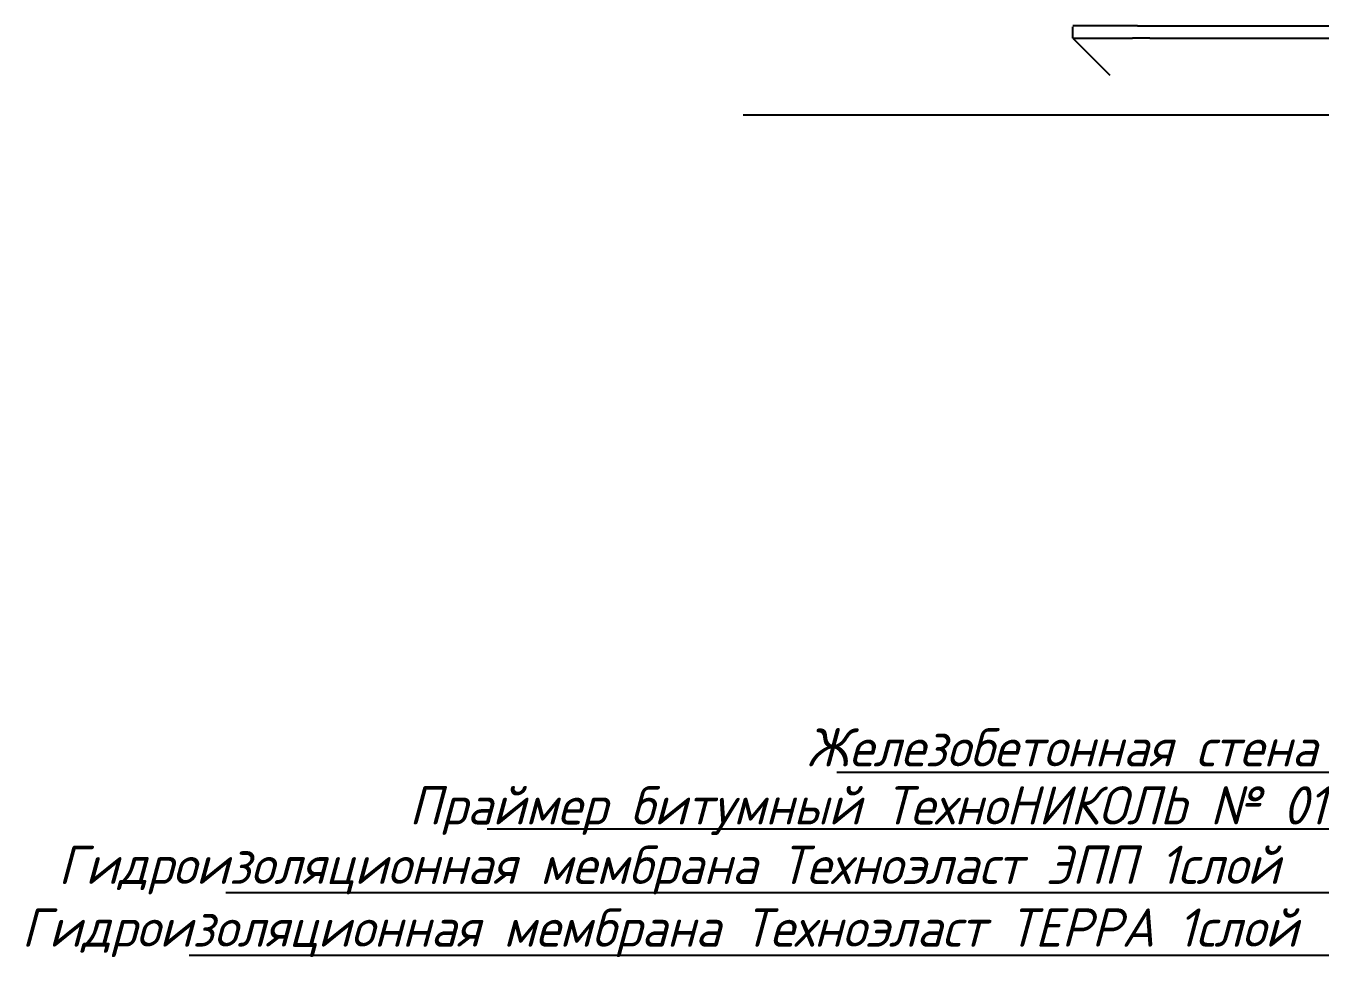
# Model space of a CAD drawing. Header units: millimetres. Extents: x 578 to 1029, y 98 to 264.
# Drawn here: x 696.165 to 697.299, y 146.923 to 147.74 of the extents above; entities that cross this region are included whole.
import ezdxf

# ---------------------------------------------------------------- set-up
doc = ezdxf.new("R2010")
doc.units = ezdxf.units.MM
doc.layers.add('ДнищеЛотков', color=7, linetype='Continuous', lineweight=30)
doc.styles.add('GOST-2.304_Type-B_italic', font='GOST_Common Italic.ttf')

msp = doc.modelspace()

# ---------------------------------------------------------------- linework, layer by layer
at = {"color": 0, "linetype": 'Continuous'}
for points in [[(697.139, 147.7397), (697.0824, 147.7397)], [(697.0824, 147.7289), (697.0824, 147.7389)], [(697.139, 147.7397), (697.4861, 147.7397)], [(697.0824, 147.7289), (697.1345, 147.7289)], [(697.0824, 147.7289), (697.1149, 147.6964)], [(697.1499, 147.7289), (697.1345, 147.7289)], [(697.1499, 147.7289), (697.4861, 147.7289)], [(697.469, 147.6614), (696.7932, 147.6614)], [(697.3482, 147.0851), (696.8753, 147.0851)], [(697.3482, 147.0355), (696.569, 147.0355)], [(697.3482, 146.9797), (696.3399, 146.9797)], [(697.3482, 146.9247), (696.3078, 146.9247)]]:
    msp.add_lwpolyline(points, dxfattribs=at)

# ---------------------------------------------------------------- texts
at = {"layer": 'ДнищеЛотков', "linetype": 'Continuous', "lineweight": 13, "style": 'GOST-2.304_Type-B_italic'}
for s, p in [('Железобетонная стена', (696.8491, 147.0905)), ('Праймер битумный ТехноНИКОЛЬ № 01*', (696.5004, 147.0396)), ('Гидроизоляционная мембрана Техноэласт ЭПП 1слой', (696.1929, 146.9875)), ('Гидроизоляционная мембрана Техноэласт ТЕРРА 1слой', (696.1608, 146.9325))]:
    msp.add_text(s, height=0.033537, dxfattribs=at).set_placement(p)

doc.saveas('drawing.dxf')
